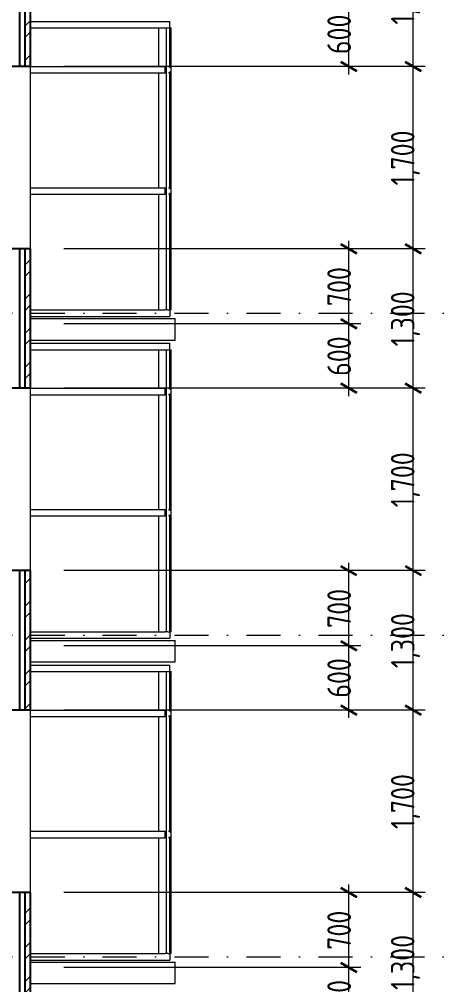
# Model space of a CAD drawing. Header units: millimetres. Extents: x 18162 to 7085488, y 72188 to 247925.
# Drawn here: x 3683577 to 3687505, y 121858 to 130858 of the extents above; entities that cross this region are included whole.
import ezdxf

# ---------------------------------------------------------------- set-up
doc = ezdxf.new("R2010")
doc.units = ezdxf.units.MM
doc.header["$MEASUREMENT"] = 0
doc.linetypes.add('Dot & Dashed', pattern=[670.277762, 317.5, -176.388889, 0, -176.388874])
for name, color, linetype in [('Archicad Windows', 7, 'Continuous'), ('Finish - Wall', 7, 'Continuous'), ('Structural - Bearing', 7, 'Continuous')]:
    doc.layers.add(name, color=color, linetype=linetype)
doc.styles.add('GENERATED_STYLE_3', font='', dxfattribs={"width": 0.8})
doc.styles.get('GENERATED_STYLE_3').set_extended_font_data('ISOCPEUR MON')
doc.dimstyles.new('GENERATED_STYLE__10', dxfattribs={"dimtxt": 220.000005, "dimasz": 114, "dimexe": 0.18, "dimexo": 762.629951, "dimgap": 0, "dimtad": 1, "dimdec": 0, "dimzin": 0, "dimdsep": 46, "dimtxsty": 'GENERATED_STYLE_3', "dimblk": 'ARROWHEAD_2', "dimblk1": 'ARROWHEAD_2', "dimblk2": 'ARROWHEAD_2', "dimcen": 0.09, "dimclrd": 13, "dimclre": 13, "dimclrt": 13, "dimadec": 0, "dimazin": 0, "dimtfac": 1, "dimtdec": 4, "dimtmove": 0, "dimatfit": 3, "dimfxl": 1, "dimtolj": 1, "dimtzin": 0, "dimarcsym": 0})
doc.dimstyles.new('GENERATED_STYLE__7', dxfattribs={"dimtxt": 220.000005, "dimasz": 114, "dimexe": 0.18, "dimexo": 342.629951, "dimgap": 0, "dimtad": 1, "dimdec": 0, "dimzin": 0, "dimdsep": 46, "dimtxsty": 'GENERATED_STYLE_3', "dimblk": 'ARROWHEAD_2', "dimblk1": 'ARROWHEAD_2', "dimblk2": 'ARROWHEAD_2', "dimcen": 0.09, "dimclrd": 13, "dimclre": 13, "dimclrt": 13, "dimadec": 0, "dimazin": 0, "dimtfac": 1, "dimtdec": 4, "dimtmove": 0, "dimatfit": 3, "dimfxl": 1, "dimtolj": 1, "dimtzin": 0, "dimarcsym": 0})
doc.dimstyles.new('GENERATED_STYLE__9', dxfattribs={"dimtxt": 220.000005, "dimasz": 114, "dimexe": 0.18, "dimexo": 312.629951, "dimgap": 0, "dimtad": 1, "dimdec": 0, "dimzin": 0, "dimdsep": 46, "dimtxsty": 'GENERATED_STYLE_3', "dimblk": 'ARROWHEAD_2', "dimblk1": 'ARROWHEAD_2', "dimblk2": 'ARROWHEAD_2', "dimcen": 0.09, "dimclrd": 13, "dimclre": 13, "dimclrt": 13, "dimadec": 0, "dimazin": 0, "dimtfac": 1, "dimtdec": 4, "dimtmove": 0, "dimatfit": 3, "dimfxl": 1, "dimtolj": 1, "dimtzin": 0, "dimarcsym": 0})
pattern_1 = [(45, (3761974.73, 95118), (-159.099, 159.099), []), (45, (3761921.7, 95171.04), (-159.099, 159.099), [])]

# ---------------------------------------------------------------- blocks, each defined once
blk = doc.blocks.new('*D1143', base_point=(3761974.7, 95118))
at = {"color": 12, "linetype": 'Continuous', "lineweight": 35}
for p, q in [((3687173.6, 122761.3), (3687323.6, 122674.7)), ((3687173.6, 121461.3), (3687323.6, 121374.7))]:
    blk.add_line(p, q, dxfattribs=at)
at = {"color": 13, "linetype": 'Continuous', "lineweight": 13}
for p, q in [((3687361.1, 122718), (3683991.7, 122718)), ((3687248.6, 121418), (3687248.6, 122718)), ((3687361.1, 121418), (3683991.7, 121418))]:
    blk.add_line(p, q, dxfattribs=at)
at = {"color": 13, "lineweight": 13, "insert": (3687312.4, 121808.9), "char_height": 220, "attachment_point": 7, "rotation": 90, "style": 'GENERATED_STYLE_3'}
blk.add_mtext('\\A1;{\\pql;\\fISOCPEUR MON|b0|i0|c0|p0;\\W0.800000;1,300}', dxfattribs=at)
blk = doc.blocks.new('ARROWHEAD_2')
at = {"color": 0, "linetype": 'Continuous', "lineweight": 0}
for p, q in [((0, 0), (-1, 0)), ((-0.378, -0.655), (0.378, 0.655))]:
    blk.add_line(p, q, dxfattribs=at)
blk = doc.blocks.new('*D1144', base_point=(3761974.7, 95118))
at = {"color": 13, "linetype": 'Continuous', "lineweight": 13}
for p, q in [((3687361.1, 124418), (3683991.7, 124418)), ((3687248.6, 122718), (3687248.6, 124418)), ((3687361.1, 122718), (3683991.7, 122718))]:
    blk.add_line(p, q, dxfattribs=at)
at = {"color": 12, "linetype": 'Continuous', "lineweight": 35}
for p, q in [((3687173.6, 124461.3), (3687323.6, 124374.7)), ((3687173.6, 122761.3), (3687323.6, 122674.7))]:
    blk.add_line(p, q, dxfattribs=at)
at = {"color": 13, "lineweight": 13, "insert": (3687312.4, 123308.9), "char_height": 220, "attachment_point": 7, "rotation": 90, "style": 'GENERATED_STYLE_3'}
blk.add_mtext('\\A1;{\\pql;\\fISOCPEUR MON|b0|i0|c0|p0;\\W0.800000;1,700}', dxfattribs=at)
blk = doc.blocks.new('*D1145', base_point=(3761974.7, 95118))
at = {"color": 12, "linetype": 'Continuous', "lineweight": 35}
for p, q in [((3687173.6, 125761.3), (3687323.6, 125674.7)), ((3687173.6, 124461.3), (3687323.6, 124374.7))]:
    blk.add_line(p, q, dxfattribs=at)
at = {"color": 13, "linetype": 'Continuous', "lineweight": 13}
for p, q in [((3687361.1, 125718), (3683991.7, 125718)), ((3687248.6, 124418), (3687248.6, 125718)), ((3687361.1, 124418), (3683991.7, 124418))]:
    blk.add_line(p, q, dxfattribs=at)
at = {"color": 13, "lineweight": 13, "insert": (3687312.4, 124808.9), "char_height": 220, "attachment_point": 7, "rotation": 90, "style": 'GENERATED_STYLE_3'}
blk.add_mtext('\\A1;{\\pql;\\fISOCPEUR MON|b0|i0|c0|p0;\\W0.800000;1,300}', dxfattribs=at)
blk = doc.blocks.new('*D1146', base_point=(3761974.7, 95118))
at = {"color": 12, "linetype": 'Continuous', "lineweight": 35}
for p, q in [((3687173.6, 127461.3), (3687323.6, 127374.7)), ((3687173.6, 125761.3), (3687323.6, 125674.7))]:
    blk.add_line(p, q, dxfattribs=at)
at = {"color": 13, "linetype": 'Continuous', "lineweight": 13}
for p, q in [((3687361.1, 127418), (3683991.7, 127418)), ((3687248.6, 125718), (3687248.6, 127418)), ((3687361.1, 125718), (3683991.7, 125718))]:
    blk.add_line(p, q, dxfattribs=at)
at = {"color": 13, "lineweight": 13, "insert": (3687312.4, 126308.9), "char_height": 220, "attachment_point": 7, "rotation": 90, "style": 'GENERATED_STYLE_3'}
blk.add_mtext('\\A1;{\\pql;\\fISOCPEUR MON|b0|i0|c0|p0;\\W0.800000;1,700}', dxfattribs=at)
blk = doc.blocks.new('*D1147', base_point=(3761974.7, 95118))
at = {"color": 13, "linetype": 'Continuous', "lineweight": 13}
for p, q in [((3687361.1, 128718), (3683991.7, 128718)), ((3687248.6, 127418), (3687248.6, 128718)), ((3687361.1, 127418), (3683991.7, 127418))]:
    blk.add_line(p, q, dxfattribs=at)
at = {"color": 12, "linetype": 'Continuous', "lineweight": 35}
for p, q in [((3687173.6, 128761.3), (3687323.6, 128674.7)), ((3687173.6, 127461.3), (3687323.6, 127374.7))]:
    blk.add_line(p, q, dxfattribs=at)
at = {"color": 13, "lineweight": 13, "insert": (3687312.4, 127808.9), "char_height": 220, "attachment_point": 7, "rotation": 90, "style": 'GENERATED_STYLE_3'}
blk.add_mtext('\\A1;{\\pql;\\fISOCPEUR MON|b0|i0|c0|p0;\\W0.800000;1,300}', dxfattribs=at)
blk = doc.blocks.new('*D1148', base_point=(3761974.7, 95118))
at = {"color": 13, "linetype": 'Continuous', "lineweight": 13}
for p, q in [((3687361.1, 130418), (3683991.7, 130418)), ((3687248.6, 128718), (3687248.6, 130418)), ((3687361.1, 128718), (3683991.7, 128718))]:
    blk.add_line(p, q, dxfattribs=at)
at = {"color": 12, "linetype": 'Continuous', "lineweight": 35}
for p, q in [((3687173.6, 130461.3), (3687323.6, 130374.7)), ((3687173.6, 128761.3), (3687323.6, 128674.7))]:
    blk.add_line(p, q, dxfattribs=at)
at = {"color": 13, "lineweight": 13, "insert": (3687312.4, 129308.9), "char_height": 220, "attachment_point": 7, "rotation": 90, "style": 'GENERATED_STYLE_3'}
blk.add_mtext('\\A1;{\\pql;\\fISOCPEUR MON|b0|i0|c0|p0;\\W0.800000;1,700}', dxfattribs=at)
blk = doc.blocks.new('*D1149', base_point=(3761974.7, 95118))
at = {"color": 12, "linetype": 'Continuous', "lineweight": 35}
for p, q in [((3687173.6, 131761.3), (3687323.6, 131674.7)), ((3687173.6, 130461.3), (3687323.6, 130374.7))]:
    blk.add_line(p, q, dxfattribs=at)
at = {"color": 13, "linetype": 'Continuous', "lineweight": 13}
for p, q in [((3687361.1, 131718), (3683991.7, 131718)), ((3687248.6, 130418), (3687248.6, 131718)), ((3687361.1, 130418), (3683991.7, 130418))]:
    blk.add_line(p, q, dxfattribs=at)
at = {"color": 13, "lineweight": 13, "insert": (3687312.4, 130808.9), "char_height": 220, "attachment_point": 7, "rotation": 90, "style": 'GENERATED_STYLE_3'}
blk.add_mtext('\\A1;{\\pql;\\fISOCPEUR MON|b0|i0|c0|p0;\\W0.800000;1,300}', dxfattribs=at)
blk = doc.blocks.new('*D1174', base_point=(3761974.7, 95118))
at = {"color": 12, "linetype": 'Continuous', "lineweight": 35}
for p, q in [((3686573.8, 122061.3), (3686723.8, 121974.7)), ((3686573.8, 121461.3), (3686723.8, 121374.7))]:
    blk.add_line(p, q, dxfattribs=at)
at = {"color": 13, "linetype": 'Continuous', "lineweight": 13}
for p, q in [((3686761.3, 122018), (3683991.7, 122018)), ((3686648.8, 121418), (3686648.8, 122018)), ((3686761.3, 121418), (3683991.7, 121418)), ((3686648.8, 121344.7), (3686648.8, 121418))]:
    blk.add_line(p, q, dxfattribs=at)
at = {"color": 13, "lineweight": 13, "insert": (3686668.7, 121533.6), "char_height": 220, "attachment_point": 7, "rotation": 90, "style": 'GENERATED_STYLE_3'}
blk.add_mtext('\\A1;{\\pql;\\fISOCPEUR MON|b0|i0|c0|p0;\\W0.800000;600}', dxfattribs=at)
blk = doc.blocks.new('*D1175', base_point=(3761974.7, 95118))
at = {"color": 12, "linetype": 'Continuous', "lineweight": 35}
for p, q in [((3686723.8, 122674.7), (3686573.8, 122761.3)), ((3686573.8, 122061.3), (3686723.8, 121974.7))]:
    blk.add_line(p, q, dxfattribs=at)
at = {"color": 13, "linetype": 'Continuous', "lineweight": 13}
for p, q in [((3686648.8, 122718), (3686648.8, 122791.4)), ((3686761.3, 122718), (3683991.7, 122718)), ((3686648.8, 122018), (3686648.8, 122718)), ((3686761.3, 122018), (3683991.7, 122018))]:
    blk.add_line(p, q, dxfattribs=at)
at = {"color": 13, "lineweight": 13, "insert": (3686668.7, 122183.6), "char_height": 220, "attachment_point": 7, "rotation": 90, "style": 'GENERATED_STYLE_3'}
blk.add_mtext('\\A1;{\\pql;\\fISOCPEUR MON|b0|i0|c0|p0;\\W0.800000;700}', dxfattribs=at)
blk = doc.blocks.new('*D1176', base_point=(3761974.7, 95118))
at = {"color": 13, "linetype": 'Continuous', "lineweight": 13}
for p, q in [((3686761.3, 125018), (3683991.7, 125018)), ((3686648.8, 124418), (3686648.8, 125018)), ((3686761.3, 124418), (3683991.7, 124418)), ((3686648.8, 124344.7), (3686648.8, 124418))]:
    blk.add_line(p, q, dxfattribs=at)
at = {"color": 12, "linetype": 'Continuous', "lineweight": 35}
for p, q in [((3686573.8, 125061.3), (3686723.8, 124974.7)), ((3686573.8, 124461.3), (3686723.8, 124374.7))]:
    blk.add_line(p, q, dxfattribs=at)
at = {"color": 13, "lineweight": 13, "insert": (3686668.7, 124533.6), "char_height": 220, "attachment_point": 7, "rotation": 90, "style": 'GENERATED_STYLE_3'}
blk.add_mtext('\\A1;{\\pql;\\fISOCPEUR MON|b0|i0|c0|p0;\\W0.800000;600}', dxfattribs=at)
blk = doc.blocks.new('*D1177', base_point=(3761974.7, 95118))
at = {"color": 12, "linetype": 'Continuous', "lineweight": 35}
for p, q in [((3686723.8, 125674.7), (3686573.8, 125761.3)), ((3686573.8, 125061.3), (3686723.8, 124974.7))]:
    blk.add_line(p, q, dxfattribs=at)
at = {"color": 13, "linetype": 'Continuous', "lineweight": 13}
for p, q in [((3686648.8, 125718), (3686648.8, 125791.4)), ((3686761.3, 125718), (3683991.7, 125718)), ((3686648.8, 125018), (3686648.8, 125718)), ((3686761.3, 125018), (3683991.7, 125018))]:
    blk.add_line(p, q, dxfattribs=at)
at = {"color": 13, "lineweight": 13, "insert": (3686668.7, 125183.6), "char_height": 220, "attachment_point": 7, "rotation": 90, "style": 'GENERATED_STYLE_3'}
blk.add_mtext('\\A1;{\\pql;\\fISOCPEUR MON|b0|i0|c0|p0;\\W0.800000;700}', dxfattribs=at)
blk = doc.blocks.new('*D1178', base_point=(3761974.7, 95118))
at = {"color": 13, "linetype": 'Continuous', "lineweight": 13}
for p, q in [((3686761.3, 128018), (3683991.7, 128018)), ((3686648.8, 127418), (3686648.8, 128018)), ((3686761.3, 127418), (3683991.7, 127418)), ((3686648.8, 127344.7), (3686648.8, 127418))]:
    blk.add_line(p, q, dxfattribs=at)
at = {"color": 12, "linetype": 'Continuous', "lineweight": 35}
for p, q in [((3686573.8, 128061.3), (3686723.8, 127974.7)), ((3686573.8, 127461.3), (3686723.8, 127374.7))]:
    blk.add_line(p, q, dxfattribs=at)
at = {"color": 13, "lineweight": 13, "insert": (3686668.7, 127533.6), "char_height": 220, "attachment_point": 7, "rotation": 90, "style": 'GENERATED_STYLE_3'}
blk.add_mtext('\\A1;{\\pql;\\fISOCPEUR MON|b0|i0|c0|p0;\\W0.800000;600}', dxfattribs=at)
blk = doc.blocks.new('*D1179', base_point=(3761974.7, 95118))
at = {"color": 13, "linetype": 'Continuous', "lineweight": 13}
for p, q in [((3686648.8, 128718), (3686648.8, 128791.4)), ((3686761.3, 128718), (3683991.7, 128718)), ((3686648.8, 128018), (3686648.8, 128718)), ((3686761.3, 128018), (3683991.7, 128018))]:
    blk.add_line(p, q, dxfattribs=at)
at = {"color": 12, "linetype": 'Continuous', "lineweight": 35}
for p, q in [((3686723.8, 128674.7), (3686573.8, 128761.3)), ((3686573.8, 128061.3), (3686723.8, 127974.7))]:
    blk.add_line(p, q, dxfattribs=at)
at = {"color": 13, "lineweight": 13, "insert": (3686668.7, 128183.6), "char_height": 220, "attachment_point": 7, "rotation": 90, "style": 'GENERATED_STYLE_3'}
blk.add_mtext('\\A1;{\\pql;\\fISOCPEUR MON|b0|i0|c0|p0;\\W0.800000;700}', dxfattribs=at)
blk = doc.blocks.new('*D1180', base_point=(3761974.7, 95118))
at = {"color": 12, "linetype": 'Continuous', "lineweight": 35}
for p, q in [((3686573.8, 131061.3), (3686723.8, 130974.7)), ((3686573.8, 130461.3), (3686723.8, 130374.7))]:
    blk.add_line(p, q, dxfattribs=at)
at = {"color": 13, "linetype": 'Continuous', "lineweight": 13}
for p, q in [((3686761.3, 131018), (3683991.7, 131018)), ((3686648.8, 130418), (3686648.8, 131018)), ((3686761.3, 130418), (3683991.7, 130418)), ((3686648.8, 130344.7), (3686648.8, 130418))]:
    blk.add_line(p, q, dxfattribs=at)
at = {"color": 13, "lineweight": 13, "insert": (3686668.7, 130533.6), "char_height": 220, "attachment_point": 7, "rotation": 90, "style": 'GENERATED_STYLE_3'}
blk.add_mtext('\\A1;{\\pql;\\fISOCPEUR MON|b0|i0|c0|p0;\\W0.800000;600}', dxfattribs=at)
blk = doc.blocks.new('*D1249', base_point=(3761974.7, 95118))
at = {"color": 13, "linetype": 'Continuous', "lineweight": 13}
for p, q in [((3687848.3, 145568), (3687848.3, 145641.4)), ((3687960.8, 145568), (3684021.7, 145568)), ((3687848.3, 90368), (3687848.3, 145568)), ((3687960.8, 90368), (3683991.7, 90368)), ((3687848.3, 90294.7), (3687848.3, 90368))]:
    blk.add_line(p, q, dxfattribs=at)
at = {"color": 12, "linetype": 'Continuous', "lineweight": 35}
for p, q in [((3687923.3, 145524.7), (3687773.3, 145611.3)), ((3687773.3, 90411.3), (3687923.3, 90324.7))]:
    blk.add_line(p, q, dxfattribs=at)
at = {"color": 13, "lineweight": 13, "insert": (3687912.1, 117629.9), "char_height": 220, "attachment_point": 7, "rotation": 90, "style": 'GENERATED_STYLE_3'}
blk.add_mtext('\\A1;{\\pql;\\fISOCPEUR MON|b0|i0|c0|p0;\\W0.800000;55,200}', dxfattribs=at)

msp = doc.modelspace()

# ---------------------------------------------------------------- hatches: boundary and pattern name
at = {"layer": 'Structural - Bearing', "linetype": 'Continuous', "lineweight": 9}
h = msp.add_hatch(dxfattribs=at)
h.set_pattern_fill('Steel_0003', style=0, pattern_type=2)
h.set_pattern_definition(pattern_1)
h.paths.add_polyline_path([(3683629.1, 131018), (3683629.1, 130418), (3683679.1, 130418), (3683679.1, 131018)])
h = msp.add_hatch(dxfattribs=at)
h.set_pattern_fill('Steel_0003', style=0, pattern_type=2)
h.set_pattern_definition(pattern_1)
h.paths.add_polyline_path([(3683629.1, 128018), (3683679.1, 128018), (3683679.1, 128718), (3683629.1, 128718)])
h = msp.add_hatch(dxfattribs=at)
h.set_pattern_fill('Steel_0003', style=0, pattern_type=2)
h.set_pattern_definition(pattern_1)
h.paths.add_polyline_path([(3683629.1, 128018), (3683629.1, 127418), (3683679.1, 127418), (3683679.1, 128018)])
h = msp.add_hatch(dxfattribs=at)
h.set_pattern_fill('Steel_0003', style=0, pattern_type=2)
h.set_pattern_definition(pattern_1)
h.paths.add_polyline_path([(3683629.1, 125018), (3683679.1, 125018), (3683679.1, 125718), (3683629.1, 125718)])
h = msp.add_hatch(dxfattribs=at)
h.set_pattern_fill('Steel_0003', style=0, pattern_type=2)
h.set_pattern_definition(pattern_1)
h.paths.add_polyline_path([(3683629.1, 125018), (3683629.1, 124418), (3683679.1, 124418), (3683679.1, 125018)])
h = msp.add_hatch(dxfattribs=at)
h.set_pattern_fill('Steel_0003', style=0, pattern_type=2)
h.set_pattern_definition(pattern_1)
h.paths.add_polyline_path([(3683629.1, 122018), (3683679.1, 122018), (3683679.1, 122718), (3683629.1, 122718)])
h = msp.add_hatch(dxfattribs=at)
h.set_pattern_fill('Steel_0003', style=0, pattern_type=2)
h.set_pattern_definition(pattern_1)
h.paths.add_polyline_path([(3683629.1, 122018), (3683629.1, 121418), (3683679.1, 121418), (3683679.1, 122018)])

# ---------------------------------------------------------------- linework, layer by layer
at = {"color": 8, "linetype": 'Dot & Dashed', "lineweight": 13}
for p, q in [((3658879.3, 128118), (3689916.5, 128118)), ((3658879.3, 125118), (3689916.5, 125118)), ((3658879.3, 122118), (3689916.5, 122118))]:
    msp.add_line(p, q, dxfattribs=at)
at = {"layer": 'Archicad Windows', "color": 7, "linetype": 'Continuous', "lineweight": 9}
for p, q in [((3683679.1, 130418), (3683679.1, 128718)), ((3683679.1, 127418), (3683679.1, 125718)), ((3683679.1, 124418), (3683679.1, 122718))]:
    msp.add_line(p, q, dxfattribs=at)
at = {"layer": 'Finish - Wall', "color": 7, "linetype": 'Continuous', "lineweight": 9}
for p, q in [((3683679.1, 130838), (3684979.1, 130838)), ((3683679.1, 130778), (3684936.6, 130778)), ((3684879.1, 130418), (3684879.1, 130778)), ((3684936.6, 130778), (3684949.1, 130778)), ((3684949.1, 130778), (3684961.5, 130778)), ((3684949.1, 130388), (3684949.1, 130778)), ((3684961.5, 130778), (3684979.1, 130778)), ((3684979.1, 130778), (3684979.1, 130838)), ((3684979.1, 130778), (3684991.5, 130778)), ((3684979.1, 130418), (3684979.1, 130778)), ((3684991.5, 130388), (3684991.5, 130778)), ((3683679.1, 130418), (3684936.6, 130418)), ((3684936.6, 130358), (3684936.6, 130418)), ((3684966.5, 130418), (3684979.1, 130418)), ((3684979.1, 130418), (3684979.1, 130405.4)), ((3683679.1, 130358), (3684936.6, 130358)), ((3684879.1, 129288), (3684879.1, 130358)), ((3684949.1, 129258), (3684949.1, 130388)), ((3684979.1, 130358), (3684966.5, 130358)), ((3684979.1, 130370.6), (3684979.1, 130358)), ((3684979.1, 129288), (3684979.1, 130358)), ((3684991.5, 129258), (3684991.5, 130388)), ((3683679.1, 129288), (3684936.6, 129288)), ((3684936.6, 129228), (3684936.6, 129288)), ((3684949.1, 128148), (3684949.1, 129258)), ((3684966.5, 129288), (3684979.1, 129288)), ((3684979.1, 129288), (3684979.1, 129275.4)), ((3684979.1, 129240.6), (3684979.1, 129228)), ((3684991.5, 128148), (3684991.5, 129258)), ((3683679.1, 129228), (3684936.6, 129228)), ((3684879.1, 128148), (3684879.1, 129228)), ((3684979.1, 129228), (3684966.5, 129228)), ((3684979.1, 128148), (3684979.1, 129228)), ((3683679.1, 128148), (3684936.6, 128148)), ((3683679.1, 128088), (3684979.1, 128088)), ((3684949.1, 128148), (3684936.6, 128148)), ((3684961.5, 128148), (3684949.1, 128148)), ((3684961.5, 128148), (3684979.1, 128148)), ((3684979.1, 128148), (3684979.1, 128088)), ((3684991.5, 128148), (3684979.1, 128148)), ((3683679.1, 127838), (3684979.1, 127838)), ((3684979.1, 127778), (3684979.1, 127838)), ((3683679.1, 127778), (3684936.6, 127778)), ((3684879.1, 127418), (3684879.1, 127778)), ((3684936.6, 127778), (3684949.1, 127778)), ((3684949.1, 127778), (3684961.5, 127778)), ((3684949.1, 127388), (3684949.1, 127778)), ((3684961.5, 127778), (3684979.1, 127778)), ((3684979.1, 127778), (3684991.5, 127778)), ((3684979.1, 127418), (3684979.1, 127778)), ((3684991.5, 127388), (3684991.5, 127778)), ((3683679.1, 127418), (3684936.6, 127418)), ((3683679.1, 127358), (3684936.6, 127358)), ((3684879.1, 126288), (3684879.1, 127358)), ((3684936.6, 127358), (3684936.6, 127418)), ((3684949.1, 126258), (3684949.1, 127388)), ((3684966.5, 127418), (3684979.1, 127418)), ((3684979.1, 127358), (3684966.5, 127358)), ((3684979.1, 127418), (3684979.1, 127405.4)), ((3684979.1, 127370.6), (3684979.1, 127358)), ((3684979.1, 126288), (3684979.1, 127358)), ((3684991.5, 126258), (3684991.5, 127388)), ((3683679.1, 126288), (3684936.6, 126288)), ((3684936.6, 126228), (3684936.6, 126288)), ((3684966.5, 126288), (3684979.1, 126288)), ((3684979.1, 126288), (3684979.1, 126275.4)), ((3683679.1, 126228), (3684936.6, 126228)), ((3684879.1, 125148), (3684879.1, 126228)), ((3684949.1, 125148), (3684949.1, 126258)), ((3684979.1, 126228), (3684966.5, 126228)), ((3684979.1, 126240.6), (3684979.1, 126228)), ((3684979.1, 125148), (3684979.1, 126228)), ((3684991.5, 125148), (3684991.5, 126258)), ((3683679.1, 125148), (3684936.6, 125148)), ((3684949.1, 125148), (3684936.6, 125148)), ((3684961.5, 125148), (3684949.1, 125148)), ((3684961.5, 125148), (3684979.1, 125148)), ((3684979.1, 125148), (3684979.1, 125088)), ((3684991.5, 125148), (3684979.1, 125148)), ((3683679.1, 125088), (3684979.1, 125088)), ((3683679.1, 124838), (3684979.1, 124838)), ((3684979.1, 124778), (3684979.1, 124838)), ((3683679.1, 124778), (3684936.6, 124778)), ((3684879.1, 124418), (3684879.1, 124778)), ((3684936.6, 124778), (3684949.1, 124778)), ((3684949.1, 124778), (3684961.5, 124778)), ((3684949.1, 124388), (3684949.1, 124778)), ((3684961.5, 124778), (3684979.1, 124778)), ((3684979.1, 124778), (3684991.5, 124778)), ((3684979.1, 124418), (3684979.1, 124778)), ((3684991.5, 124388), (3684991.5, 124778)), ((3683679.1, 124418), (3684936.6, 124418)), ((3684936.6, 124358), (3684936.6, 124418)), ((3684949.1, 123258), (3684949.1, 124388)), ((3684966.5, 124418), (3684979.1, 124418)), ((3684979.1, 124418), (3684979.1, 124405.4)), ((3684991.5, 123258), (3684991.5, 124388)), ((3683679.1, 124358), (3684936.6, 124358)), ((3684879.1, 123288), (3684879.1, 124358)), ((3684979.1, 124358), (3684966.5, 124358)), ((3684979.1, 124370.6), (3684979.1, 124358)), ((3684979.1, 123288), (3684979.1, 124358)), ((3683679.1, 123288), (3684936.6, 123288)), ((3683679.1, 123228), (3684936.6, 123228)), ((3684879.1, 122148), (3684879.1, 123228)), ((3684936.6, 123228), (3684936.6, 123288)), ((3684949.1, 122148), (3684949.1, 123258)), ((3684966.5, 123288), (3684979.1, 123288)), ((3684979.1, 123228), (3684966.5, 123228)), ((3684979.1, 123288), (3684979.1, 123275.4)), ((3684979.1, 123240.6), (3684979.1, 123228)), ((3684979.1, 122148), (3684979.1, 123228)), ((3684991.5, 122148), (3684991.5, 123258)), ((3683679.1, 122148), (3684936.6, 122148)), ((3684949.1, 122148), (3684936.6, 122148)), ((3684961.5, 122148), (3684949.1, 122148)), ((3684961.5, 122148), (3684979.1, 122148)), ((3684979.1, 122148), (3684979.1, 122088)), ((3684991.5, 122148), (3684979.1, 122148)), ((3683679.1, 122088), (3684979.1, 122088))]:
    msp.add_line(p, q, dxfattribs=at)
at = {"layer": 'Structural - Bearing', "color": 7, "linetype": 'Continuous', "lineweight": 25}
for p, q in [((3683579.1, 131018), (3683579.1, 130418)), ((3683629.1, 131018), (3683629.1, 130418)), ((3683679.1, 131018), (3683679.1, 130418)), ((3683579.1, 128718), (3683579.1, 128018)), ((3683629.1, 128718), (3683629.1, 128018)), ((3683679.1, 128718), (3683679.1, 128018)), ((3683579.1, 128018), (3683579.1, 127418)), ((3683629.1, 128018), (3683629.1, 127418)), ((3683679.1, 128018), (3683679.1, 127418)), ((3683579.1, 125718), (3683579.1, 125018)), ((3683629.1, 125718), (3683629.1, 125018)), ((3683679.1, 125718), (3683679.1, 125018)), ((3683579.1, 125018), (3683579.1, 124418)), ((3683629.1, 125018), (3683629.1, 124418)), ((3683679.1, 125018), (3683679.1, 124418)), ((3683579.1, 122718), (3683579.1, 122018)), ((3683629.1, 122718), (3683629.1, 122018)), ((3683679.1, 122718), (3683679.1, 122018)), ((3683579.1, 122018), (3683579.1, 121418)), ((3683629.1, 122018), (3683629.1, 121418)), ((3683679.1, 122018), (3683679.1, 121418))]:
    msp.add_line(p, q, dxfattribs=at)
at = {"layer": 'Structural - Bearing', "color": 7, "linetype": 'Continuous', "lineweight": 9}
for p, q in [((3683679.1, 128068), (3685029.1, 128068)), ((3685029.1, 127868), (3685029.1, 128068)), ((3683679.1, 127868), (3685029.1, 127868)), ((3683679.1, 125068), (3685029.1, 125068)), ((3685029.1, 124868), (3685029.1, 125068)), ((3683679.1, 124868), (3685029.1, 124868)), ((3683679.1, 122068), (3685029.1, 122068)), ((3685029.1, 121868), (3685029.1, 122068)), ((3683679.1, 121868), (3685029.1, 121868))]:
    msp.add_line(p, q, dxfattribs=at)
at = {"layer": 'Structural - Bearing', "color": 7, "linetype": 'Continuous', "lineweight": 25, "flags": 128}
for points in [[(3683679.1, 130418), (3683629.1, 130418), (3683579.1, 130418), (3683479.1, 130418), (3683429.1, 130418)], [(3683679.1, 128718), (3683629.1, 128718), (3683579.1, 128718), (3683479.1, 128718), (3683429.1, 128718)], [(3683679.1, 127418), (3683629.1, 127418), (3683579.1, 127418), (3683479.1, 127418), (3683429.1, 127418), (3683229.1, 127418)], [(3683679.1, 125718), (3683629.1, 125718), (3683579.1, 125718), (3683479.1, 125718), (3683429.1, 125718), (3683229.1, 125718)], [(3683679.1, 124418), (3683629.1, 124418), (3683579.1, 124418), (3683479.1, 124418), (3683429.1, 124418), (3683229.1, 124418)], [(3683679.1, 122718), (3683629.1, 122718), (3683579.1, 122718), (3683479.1, 122718), (3683429.1, 122718), (3683229.1, 122718)]]:
    msp.add_lwpolyline(points, dxfattribs=at)

# ---------------------------------------------------------------- dimensions: what is measured, and where the dimension line sits
at = {"color": 13, "linetype": 'Continuous', "lineweight": 13}
for base, p1, p2, dimstyle, picture, middle in [((3687848.3, 145568), (3683649.1, 90368), (3683679.1, 145568), 'GENERATED_STYLE__7', '*D1249', (3687694.3, 118082.1)), ((3687248.6, 131718), (3683679.1, 130418), (3683679.1, 131718), 'GENERATED_STYLE__9', '*D1149', (3687094.6, 131177.5)), ((3686648.8, 131018), (3683679.1, 130418), (3683229.1, 131018), 'GENERATED_STYLE__10', '*D1180', (3686494.8, 130784.7)), ((3687248.6, 130418), (3683679.1, 128718), (3683679.1, 130418), 'GENERATED_STYLE__9', '*D1148', (3687094.6, 129677.5)), ((3686648.8, 128718), (3683229.1, 128018), (3683679.1, 128718), 'GENERATED_STYLE__9', '*D1179', (3686494.8, 128434.7)), ((3687248.6, 128718), (3683679.1, 127418), (3683679.1, 128718), 'GENERATED_STYLE__9', '*D1147', (3687094.6, 128177.5)), ((3686648.8, 128018), (3683679.1, 127418), (3683229.1, 128018), 'GENERATED_STYLE__10', '*D1178', (3686494.8, 127784.7)), ((3687248.6, 127418), (3683679.1, 125718), (3683679.1, 127418), 'GENERATED_STYLE__9', '*D1146', (3687094.6, 126677.5)), ((3686648.8, 125718), (3683229.1, 125018), (3683679.1, 125718), 'GENERATED_STYLE__9', '*D1177', (3686494.8, 125434.7)), ((3687248.6, 125718), (3683679.1, 124418), (3683679.1, 125718), 'GENERATED_STYLE__9', '*D1145', (3687094.6, 125177.5)), ((3686648.8, 125018), (3683679.1, 124418), (3683229.1, 125018), 'GENERATED_STYLE__10', '*D1176', (3686494.8, 124784.7)), ((3687248.6, 124418), (3683679.1, 122718), (3683679.1, 124418), 'GENERATED_STYLE__9', '*D1144', (3687094.6, 123677.5)), ((3686648.8, 122718), (3683229.1, 122018), (3683679.1, 122718), 'GENERATED_STYLE__9', '*D1175', (3686494.8, 122434.7)), ((3687248.6, 122718), (3683679.1, 121418), (3683679.1, 122718), 'GENERATED_STYLE__9', '*D1143', (3687094.6, 122177.5)), ((3686648.8, 122018), (3683679.1, 121418), (3683229.1, 122018), 'GENERATED_STYLE__10', '*D1174', (3686494.8, 121784.7))]:
    dim = msp.add_linear_dim(base=base, p1=p1, p2=p2, angle=90, dimstyle=dimstyle, dxfattribs=at)
    dim.commit()
    dim.dimension.update_dxf_attribs({"geometry": picture, "text_midpoint": middle, "dimtype": 160, "text_rotation": 90})

doc.saveas('drawing.dxf')
